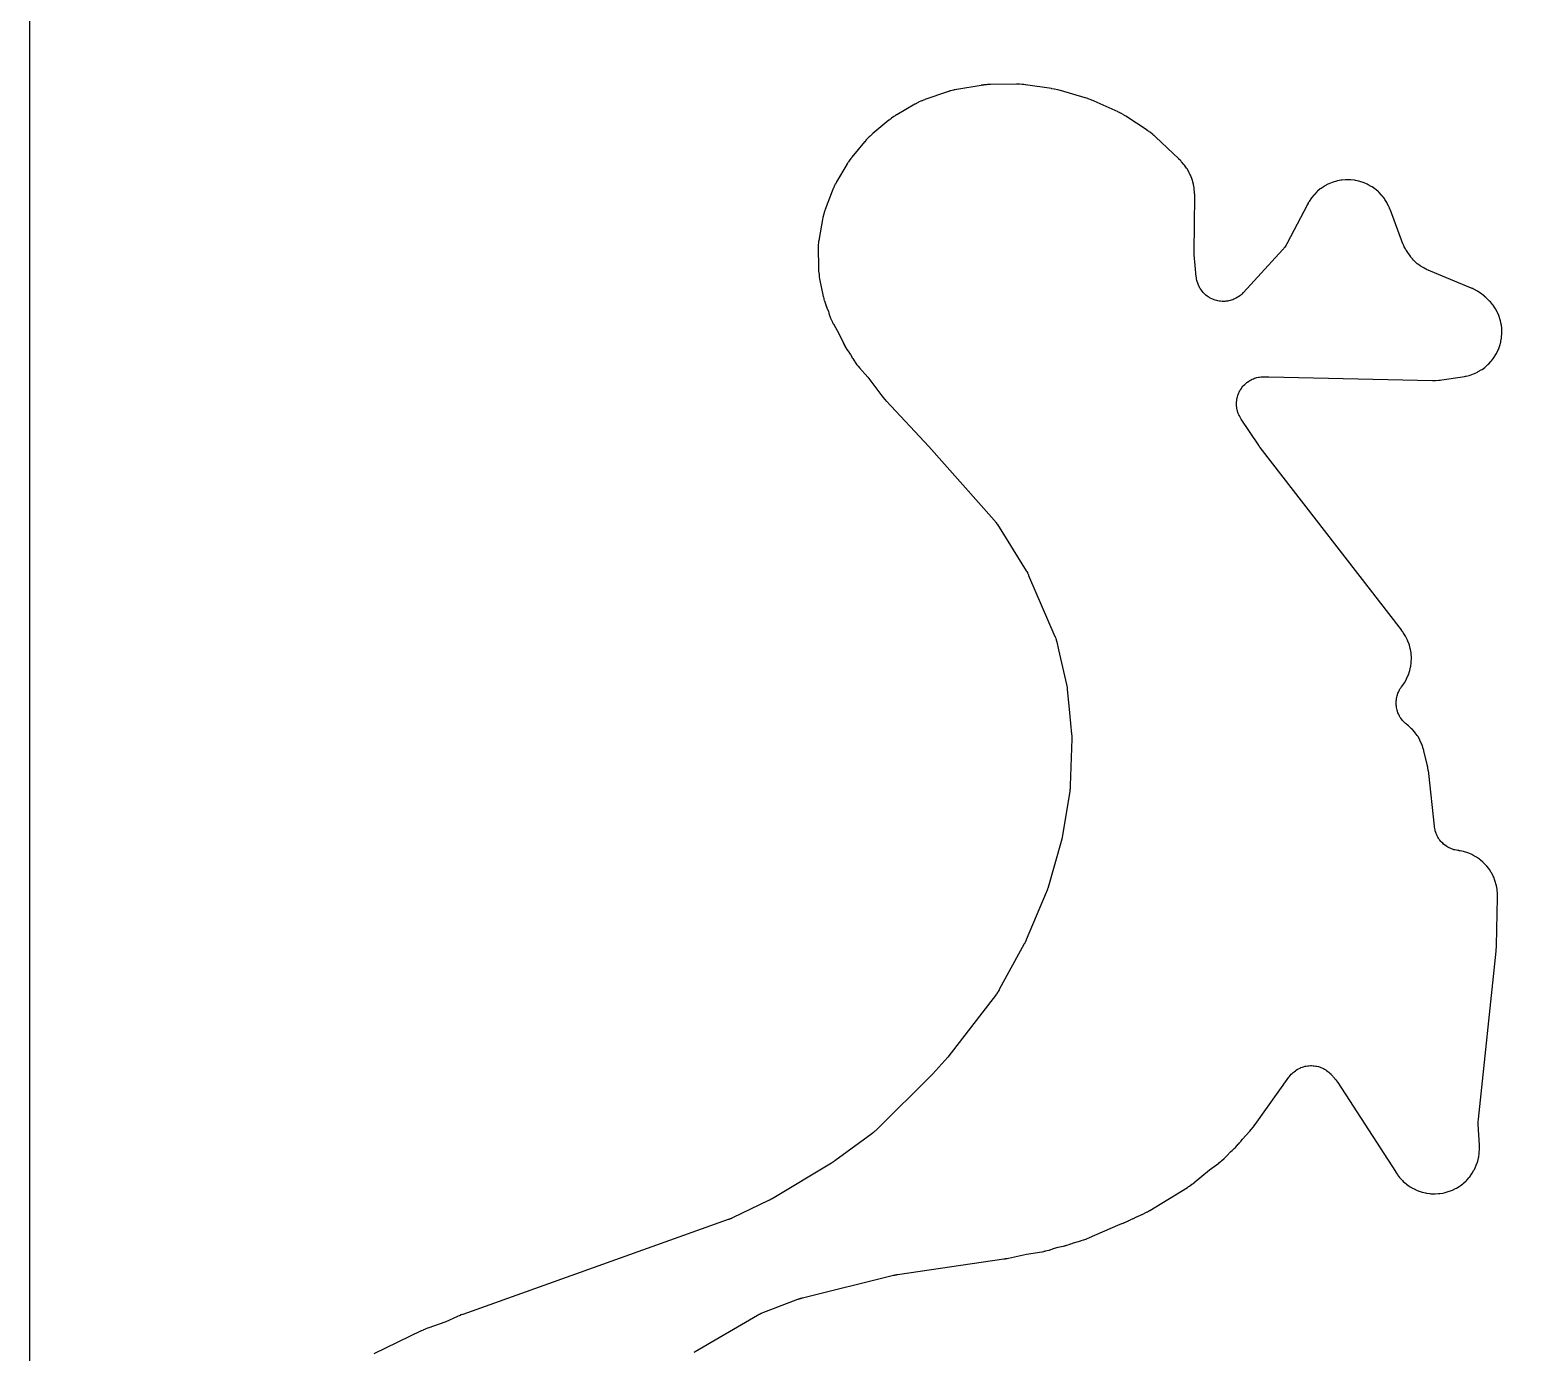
# Model space of a CAD drawing. Header units: millimetres. Extents: x 0 to 300, y 0 to 300.
# Drawn here: x -0.1 to 83, y 78.8 to 152 of the extents above; entities that cross this region are included whole.
import ezdxf

# ---------------------------------------------------------------- set-up
doc = ezdxf.new("R2010")
doc.units = ezdxf.units.MM
doc.layers.add('CUT', color=7, linetype='CONTINUOUS')

msp = doc.modelspace()

# ---------------------------------------------------------------- linework, layer by layer
at = {"layer": 'CUT'}
for points in [[(298.5625, -0.0625), (1.4375, -0.0625), (0.5522, -0.0625), (0.4788, -0.0589), (0.4206, -0.0503), (0.3635, -0.036), (0.3082, -0.0162), (0.255, 0.009), (0.2046, 0.0392), (0.1573, 0.0743), (0.1137, 0.1137), (0.0743, 0.1573), (0.0392, 0.2046), (0.009, 0.255), (-0.0162, 0.3082), (-0.036, 0.3635), (-0.0503, 0.4206), (-0.0589, 0.4788), (-0.0625, 0.5522), (-0.0625, 1.4375), (-0.0625, 298.5625)], [(36.7246, 78.8397), (36.7598, 78.8619), (36.7739, 78.8704), (36.7828, 78.8757), (40.2191, 80.8844), (40.2271, 80.889), (40.2397, 80.8962), (40.26, 80.9074), (40.2903, 80.9238), (40.3163, 80.9372), (40.3381, 80.948), (40.3491, 80.9534), (40.354, 80.9557), (40.3791, 80.9673), (40.4361, 80.9925), (40.4701, 81.0067), (40.4837, 81.012), (40.4923, 81.0154), (42.4683, 81.7704), (42.4812, 81.7753), (42.5115, 81.7863), (42.5245, 81.7909), (42.5404, 81.7964), (42.5435, 81.7975), (42.5533, 81.8007), (42.5663, 81.8049), (42.5874, 81.8115), (42.6005, 81.8155), (42.6311, 81.8246), (42.6442, 81.8284), (42.6603, 81.8329), (42.6735, 81.8365), (42.7044, 81.8446), (42.7176, 81.848), (47.7551, 83.0961), (47.7658, 83.0986), (47.7907, 83.1045), (47.8014, 83.1069), (47.8144, 83.1098), (47.8252, 83.1121), (47.8502, 83.1174), (47.861, 83.1196), (47.8783, 83.123), (47.8891, 83.125), (47.9143, 83.1297), (47.9251, 83.1316), (47.9383, 83.1338), (47.9491, 83.1356), (47.9744, 83.1396), (47.9852, 83.1413), (53.8701, 84.0027), (53.8799, 84.0043), (53.9478, 84.0154), (53.9583, 84.0172), (54.0427, 84.0325), (54.0529, 84.0344), (54.1194, 84.0477), (54.1303, 84.05), (55.1151, 84.2654), (55.975, 84.4009), (55.9894, 84.4033), (56.0824, 84.4203), (56.0966, 84.423), (56.1522, 84.4346), (56.1806, 84.4412), (56.3635, 84.4885), (56.3915, 84.4965), (56.4457, 84.5134), (56.4595, 84.5178), (56.5491, 84.5481), (56.5628, 84.5529), (56.6643, 84.59), (56.8774, 84.651), (57.157, 84.7122), (57.1693, 84.715), (57.2495, 84.7343), (57.2618, 84.7374), (57.3097, 84.7501), (57.3341, 84.7571), (57.4916, 84.8058), (57.5156, 84.8138), (57.5623, 84.8304), (57.5742, 84.8348), (57.6513, 84.8641), (57.6631, 84.8687), (57.7239, 84.8934), (58.1368, 85.0116), (58.1564, 85.0175), (58.2828, 85.0584), (58.3021, 85.065), (58.4589, 85.1217), (58.478, 85.129), (58.6013, 85.1784), (58.6202, 85.1864), (60.1799, 85.8739), (60.4001, 85.9543), (60.4116, 85.9586), (60.4858, 85.9874), (60.4971, 85.992), (60.5414, 86.0102), (60.5638, 86.02), (60.7084, 86.0866), (60.7304, 86.0973), (60.773, 86.1191), (60.7839, 86.1248), (60.8369, 86.1532), (60.882, 86.1715), (60.9022, 86.1801), (61.0323, 86.2384), (61.0521, 86.2477), (61.2125, 86.3267), (61.232, 86.3368), (61.2403, 86.3412), (61.5054, 86.4581), (61.5234, 86.4664), (61.6393, 86.5221), (61.657, 86.531), (61.8, 86.6056), (61.8174, 86.6151), (61.9294, 86.6783), (61.9465, 86.6883), (64.0309, 87.958), (64.0398, 87.9635), (64.1016, 88.0026), (64.1107, 88.0086), (64.1507, 88.0349), (64.1698, 88.048), (64.2868, 88.1318), (64.3046, 88.1451), (64.3351, 88.1686), (64.3433, 88.1751), (64.3997, 88.2203), (64.4088, 88.2277), (65.2541, 88.9328), (65.77, 89.3114), (65.7811, 89.3198), (65.8531, 89.3752), (65.8641, 89.3839), (65.9065, 89.4182), (65.9278, 89.4363), (66.0636, 89.5568), (66.084, 89.5759), (66.1231, 89.614), (66.133, 89.6238), (66.1965, 89.6888), (66.2062, 89.6989), (66.4368, 89.9457), (66.5107, 90.0081), (66.524, 90.0197), (66.609, 90.0958), (66.6219, 90.1077), (66.6716, 90.1549), (66.6964, 90.1798), (66.8523, 90.3463), (66.8756, 90.3727), (66.9194, 90.4253), (66.9304, 90.439), (67.0008, 90.5288), (67.0115, 90.5428), (67.0752, 90.6292), (67.4696, 91.0514), (67.4829, 91.0661), (67.5679, 91.1634), (67.5807, 91.1785), (67.6832, 91.304), (67.6955, 91.3196), (67.7739, 91.4222), (67.7857, 91.4382), (69.6505, 94.0567), (69.6774, 94.0925), (69.7282, 94.1568), (69.7871, 94.2242), (69.8285, 94.2671), (69.8939, 94.3283), (69.9393, 94.3668), (70.0104, 94.4212), (70.0595, 94.4551), (70.1356, 94.5022), (70.1878, 94.5309), (70.2682, 94.5702), (70.323, 94.5937), (70.407, 94.6248), (70.4638, 94.6427), (70.5504, 94.6653), (70.6088, 94.6774), (70.6972, 94.6913), (70.7565, 94.6976), (70.8458, 94.7027), (70.9054, 94.703), (70.9949, 94.6992), (71.0542, 94.6936), (71.1428, 94.6809), (71.2013, 94.6695), (71.2882, 94.648), (71.3453, 94.6308), (71.4296, 94.6008), (71.4847, 94.5781), (71.5656, 94.5398), (71.6182, 94.5117), (71.6949, 94.4656), (71.7444, 94.4324), (71.8162, 94.3789), (71.8622, 94.341), (71.9283, 94.2806), (71.986, 94.2224), (72.0167, 94.1898), (72.1811, 94.0066), (72.1859, 94.0012), (72.197, 93.9886), (72.2018, 93.9832), (72.2032, 93.9815), (72.2214, 93.9599), (72.2631, 93.9088), (72.2772, 93.8908), (72.2978, 93.8629), (72.3451, 93.7956), (72.365, 93.7662), (75.5508, 88.8355), (75.5534, 88.8314), (75.606, 88.7515), (75.6129, 88.7412), (75.6486, 88.6893), (75.6658, 88.6656), (75.7797, 88.5161), (75.8175, 88.4712), (75.9437, 88.3355), (75.9857, 88.2945), (76.1246, 88.1717), (76.1703, 88.1351), (76.3205, 88.0264), (76.3697, 87.9944), (76.5298, 87.9009), (76.5818, 87.8739), (76.7502, 87.7964), (76.8047, 87.7746), (76.9799, 87.714), (77.0362, 87.6976), (77.2164, 87.6544), (77.2741, 87.6435), (77.4577, 87.6181), (77.5161, 87.6129), (77.7014, 87.6056), (77.76, 87.6061), (77.9451, 87.6169), (78.0034, 87.6232), (78.1865, 87.6519), (78.2439, 87.6639), (78.4234, 87.7104), (78.4794, 87.7279), (78.6534, 87.7917), (78.7074, 87.8145), (78.8744, 87.895), (78.9259, 87.923), (79.0843, 88.0195), (79.1328, 88.0524), (79.281, 88.1638), (79.3261, 88.2013), (79.4626, 88.3266), (79.5039, 88.3683), (79.6276, 88.5064), (79.6645, 88.552), (79.7741, 88.7015), (79.8064, 88.7504), (79.901, 88.9099), (79.9284, 88.9617), (80.0068, 89.1297), (80.0291, 89.1839), (80.0908, 89.3588), (80.1076, 89.4149), (80.1519, 89.5949), (80.1632, 89.6525), (80.1898, 89.836), (80.1953, 89.8943), (80.204, 90.0821), (80.2046, 90.1114), (80.2045, 90.1687), (80.2042, 90.1833), (80.2016, 90.2786), (80.2011, 90.2933), (80.1414, 91.4463), (80.1411, 91.4534), (80.1404, 91.4701), (80.1401, 91.4772), (80.14, 91.4794), (80.1394, 91.5074), (80.1391, 91.5728), (80.1394, 91.5955), (80.1409, 91.6299), (80.1463, 91.7113), (80.1493, 91.7463), (81.126, 101.0414), (81.1272, 101.0537), (81.1339, 101.1338), (81.1348, 101.1461), (81.1412, 101.2469), (81.1419, 101.2593), (81.1453, 101.3396), (81.1457, 101.352), (81.2049, 104.0152), (81.2051, 104.03), (81.2049, 104.1262), (81.2046, 104.141), (81.2031, 104.1988), (81.2015, 104.2283), (81.187, 104.4175), (81.1796, 104.4762), (81.147, 104.6605), (81.1338, 104.7182), (81.0832, 104.8984), (81.0644, 104.9545), (80.9963, 105.1288), (80.972, 105.1828), (80.8871, 105.3495), (80.8576, 105.4009), (80.7567, 105.5584), (80.7223, 105.6066), (80.6063, 105.7535), (80.5673, 105.7981), (80.4374, 105.9328), (80.3943, 105.9733), (80.2517, 106.0945), (80.2048, 106.1306), (80.051, 106.2372), (80.0007, 106.2685), (79.8372, 106.3594), (79.7841, 106.3856), (79.6123, 106.4599), (79.5569, 106.4807), (79.3787, 106.5378), (79.3215, 106.5531), (79.1385, 106.5923), (79.0801, 106.6019), (79.0563, 106.6045), (79.0132, 106.6105), (78.9347, 106.6232), (78.8497, 106.6412), (78.7937, 106.656), (78.7109, 106.6821), (78.6567, 106.7022), (78.5767, 106.7362), (78.5247, 106.7614), (78.4484, 106.8029), (78.399, 106.833), (78.3271, 106.8817), (78.2808, 106.9165), (78.2139, 106.9719), (78.1712, 107.0109), (78.11, 107.0725), (78.0712, 107.1155), (78.0162, 107.1827), (77.9818, 107.2292), (77.9336, 107.3014), (77.9038, 107.351), (77.8627, 107.4276), (77.8379, 107.4798), (77.8044, 107.56), (77.7847, 107.6143), (77.759, 107.6973), (77.7447, 107.7534), (77.7272, 107.8385), (77.7149, 107.9171), (77.7093, 107.9602), (77.3984, 110.8781), (77.3959, 110.8982), (77.3775, 111.0288), (77.3744, 111.0489), (77.3457, 111.2118), (77.3419, 111.2317), (77.3147, 111.3608), (77.3102, 111.3806), (77.1262, 112.1276), (77.1226, 112.1417), (77.0979, 112.2326), (77.0939, 112.2465), (77.0777, 112.3008), (77.0688, 112.3284), (77.0071, 112.5037), (76.9853, 112.5574), (76.9081, 112.7236), (76.8811, 112.775), (76.7882, 112.933), (76.7565, 112.9815), (76.6488, 113.1298), (76.6125, 113.175), (76.491, 113.3122), (76.4505, 113.3537), (76.3163, 113.4786), (76.272, 113.516), (76.1978, 113.5727), (76.1639, 113.5999), (76.103, 113.6513), (76.0393, 113.7106), (75.9989, 113.7521), (75.9412, 113.8172), (75.9049, 113.8624), (75.8538, 113.9328), (75.8221, 113.9813), (75.778, 114.0563), (75.7511, 114.1076), (75.7145, 114.1865), (75.6927, 114.2402), (75.6639, 114.3223), (75.6473, 114.3778), (75.6266, 114.4623), (75.6155, 114.5192), (75.603, 114.6053), (75.5974, 114.6629), (75.5933, 114.7498), (75.5933, 114.8078), (75.5976, 114.8947), (75.6033, 114.9523), (75.6159, 115.0384), (75.6271, 115.0952), (75.648, 115.1797), (75.6646, 115.2352), (75.6936, 115.3172), (75.7155, 115.3709), (75.7522, 115.4497), (75.7792, 115.501), (75.8234, 115.5759), (75.8672, 115.6425), (75.892, 115.6783), (76.0143, 115.8464), (76.0469, 115.8961), (76.142, 116.0581), (76.1694, 116.1108), (76.248, 116.2814), (76.2701, 116.3365), (76.3314, 116.5141), (76.348, 116.5712), (76.3914, 116.7539), (76.4023, 116.8123), (76.4274, 116.9985), (76.4324, 117.0577), (76.439, 117.2454), (76.4382, 117.3048), (76.4262, 117.4923), (76.4194, 117.5513), (76.389, 117.7367), (76.3764, 117.7948), (76.3277, 117.9762), (76.3095, 118.0328), (76.2431, 118.2085), (76.2194, 118.263), (76.136, 118.4313), (76.107, 118.4831), (76.0059, 118.6446), (75.9896, 118.6694), (75.9564, 118.717), (75.9477, 118.729), (75.8905, 118.8069), (75.8816, 118.8187), (68.0649, 128.924), (68.0609, 128.9292), (68.0516, 128.9414), (68.0477, 128.9466), (68.0384, 128.9589), (68.0335, 128.9655), (68.0223, 128.9808), (68.0175, 128.9873), (68.0098, 128.9979), (68.0052, 129.0044), (67.9944, 129.0197), (67.9898, 129.0262), (67.9872, 129.0299), (67.9818, 129.0378), (67.9693, 129.0562), (67.9639, 129.0641), (67.0145, 130.4924), (66.9912, 130.5292), (66.9503, 130.5978), (66.9093, 130.6747), (66.8845, 130.7272), (66.8511, 130.8077), (66.8315, 130.8624), (66.8061, 130.9457), (66.7919, 131.002), (66.7747, 131.0874), (66.766, 131.1448), (66.7571, 131.2315), (66.7539, 131.2895), (66.7535, 131.3766), (66.756, 131.4346), (66.764, 131.5214), (66.7721, 131.5789), (66.7884, 131.6645), (66.802, 131.7209), (66.8266, 131.8045), (66.8456, 131.8594), (66.8781, 131.9402), (66.9024, 131.993), (66.9426, 132.0703), (66.9718, 132.1205), (67.0193, 132.1935), (67.0532, 132.2406), (67.1075, 132.3088), (67.1459, 132.3524), (67.2066, 132.4149), (67.2489, 132.4546), (67.3154, 132.511), (67.3614, 132.5464), (67.433, 132.5961), (67.4822, 132.6268), (67.5582, 132.6694), (67.6102, 132.6953), (67.69, 132.7303), (67.7443, 132.751), (67.8271, 132.7781), (67.8831, 132.7934), (67.9681, 132.8124), (68.0253, 132.8223), (68.1118, 132.8329), (68.1697, 132.8372), (68.2568, 132.8394), (68.3367, 132.8376), (68.3707, 132.836), (68.4141, 132.833), (68.4288, 132.8321), (68.5238, 132.8277), (68.5385, 132.8272), (68.5423, 132.8272), (77.6026, 132.6324), (77.6152, 132.6322), (77.6975, 132.6322), (77.7101, 132.6323), (77.7596, 132.6333), (77.7849, 132.6344), (77.949, 132.6447), (77.9742, 132.6469), (78.0234, 132.652), (78.036, 132.6535), (78.1176, 132.6638), (78.1301, 132.6656), (79.2596, 132.8331), (79.2739, 132.8354), (79.3664, 132.8514), (79.3807, 132.8541), (79.436, 132.865), (79.4643, 132.8713), (79.6441, 132.916), (79.6994, 132.9326), (79.8717, 132.9936), (79.9252, 133.0155), (80.0908, 133.0927), (80.142, 133.1196), (80.2994, 133.2124), (80.3477, 133.2442), (80.4955, 133.3517), (80.5405, 133.3879), (80.6772, 133.5092), (80.7186, 133.5496), (80.843, 133.6834), (80.8803, 133.7276), (80.9912, 133.8728), (81.0241, 133.9204), (81.1206, 134.0756), (81.1487, 134.1261), (81.2298, 134.2898), (81.2529, 134.3428), (81.3179, 134.5136), (81.3358, 134.5686), (81.384, 134.7448), (81.3966, 134.8013), (81.4276, 134.9813), (81.4347, 135.0387), (81.4483, 135.221), (81.4498, 135.2787), (81.4457, 135.4614), (81.4417, 135.5191), (81.4201, 135.7006), (81.4105, 135.7576), (81.3715, 135.9361), (81.3565, 135.9919), (81.3006, 136.1659), (81.2802, 136.22), (81.2078, 136.3878), (81.1824, 136.4397), (81.0941, 136.5997), (81.0638, 136.6489), (80.9606, 136.7997), (80.9257, 136.8458), (80.8084, 136.986), (80.7692, 137.0285), (80.6372, 137.1585), (80.6161, 137.1782), (80.574, 137.2159), (80.5632, 137.2254), (80.4916, 137.2863), (80.4805, 137.2955), (80.4259, 137.3398), (80.4147, 137.3487), (80.3413, 137.4053), (80.3299, 137.4139), (80.285, 137.4469), (80.2617, 137.4633), (80.1093, 137.5644), (80.0604, 137.5937), (79.8991, 137.6799), (79.8737, 137.6928), (79.8234, 137.7167), (79.8104, 137.7227), (79.7257, 137.7605), (79.7126, 137.7661), (77.2809, 138.7829), (77.2687, 138.7881), (77.2485, 138.7969), (77.2005, 138.8196), (77.1203, 138.8603), (77.0852, 138.8791), (77.0816, 138.8811), (77.0474, 138.9015), (76.9711, 138.9491), (76.9269, 138.9786), (76.9089, 138.9914), (76.8981, 138.9991), (76.7912, 139.0774), (76.7813, 139.0848), (76.7648, 139.0972), (76.726, 139.1282), (76.6764, 139.1701), (76.6128, 139.2293), (76.552, 139.2916), (76.4944, 139.3567), (76.4537, 139.4073), (76.4237, 139.4469), (76.4117, 139.4636), (76.4045, 139.4738), (76.1635, 139.8204), (76.1582, 139.8282), (76.1494, 139.8411), (76.1289, 139.8727), (76.1029, 139.9146), (76.0703, 139.9717), (76.0397, 140.0303), (76.0113, 140.0897), (75.9917, 140.1349), (75.9775, 140.1697), (75.9719, 140.1843), (75.9685, 140.1931), (75.2724, 142.0613), (75.2669, 142.0754), (75.2305, 142.166), (75.2248, 142.1799), (75.2015, 142.2338), (75.1889, 142.2611), (75.1039, 142.434), (75.0748, 142.4866), (74.9743, 142.6478), (74.94, 142.6972), (74.8239, 142.8476), (74.7848, 142.8933), (74.6542, 143.0313), (74.6108, 143.0729), (74.4671, 143.1972), (74.4197, 143.2342), (74.2642, 143.3435), (74.2134, 143.3755), (74.0478, 143.4687), (73.994, 143.4955), (73.8199, 143.5717), (73.7637, 143.593), (73.5828, 143.6513), (73.5248, 143.6669), (73.339, 143.7068), (73.2797, 143.7165), (73.0908, 143.7377), (73.0308, 143.7414), (72.8408, 143.7435), (72.7808, 143.7412), (72.5915, 143.7243), (72.532, 143.716), (72.3453, 143.6803), (72.2869, 143.6661), (72.1048, 143.6119), (72.0481, 143.5918), (71.8723, 143.5197), (71.8179, 143.4941), (71.6503, 143.4047), (71.5987, 143.3738), (71.4408, 143.2681), (71.3926, 143.2322), (71.2461, 143.1112), (71.2017, 143.0707), (71.068, 142.9357), (71.0279, 142.8909), (70.9084, 142.7431), (70.873, 142.6946), (70.7674, 142.5334), (70.7516, 142.5079), (70.7219, 142.4572), (70.7145, 142.4442), (70.6672, 142.3586), (70.6601, 142.3454), (69.5579, 140.2268), (69.5533, 140.2181), (69.5456, 140.2036), (69.5262, 140.1692), (69.4999, 140.1248), (69.4625, 140.0668), (69.4227, 140.01), (69.381, 139.9551), (69.3482, 139.9151), (69.3224, 139.8852), (69.3115, 139.873), (69.3049, 139.8657), (67.1402, 137.508), (67.109, 137.4757), (67.0503, 137.4179), (66.9833, 137.3581), (66.9367, 137.3206), (66.864, 137.2678), (66.8139, 137.2351), (66.7363, 137.1898), (66.6832, 137.1622), (66.6015, 137.1249), (66.5459, 137.1028), (66.4608, 137.0738), (66.4033, 137.0574), (66.3158, 137.037), (66.2569, 137.0264), (66.1678, 137.0148), (66.1082, 137.0101), (66.0183, 137.0075), (65.9585, 137.0088), (65.8689, 137.0152), (65.8095, 137.0224), (65.721, 137.0377), (65.6626, 137.0508), (65.576, 137.0748), (65.5193, 137.0937), (65.4355, 137.1263), (65.3809, 137.1507), (65.3008, 137.1914), (65.2489, 137.2212), (65.1733, 137.2697), (65.1246, 137.3045), (65.0542, 137.3603), (65.0093, 137.3998), (64.9448, 137.4624), (64.904, 137.5061), (64.8461, 137.5748), (64.8098, 137.6224), (64.759, 137.6966), (64.7277, 137.7476), (64.6846, 137.8264), (64.6585, 137.8802), (64.6235, 137.963), (64.6029, 138.0191), (64.5763, 138.105), (64.5614, 138.1629), (64.5435, 138.251), (64.5311, 138.3323), (64.5255, 138.3769), (64.463, 138.9925), (64.4107, 139.5822), (64.41, 139.5915), (64.4083, 139.613), (64.4076, 139.6222), (64.4068, 139.6335), (64.4063, 139.6427), (64.405, 139.6642), (64.4045, 139.6735), (64.4038, 139.6884), (64.4034, 139.6977), (64.4034, 139.6996), (64.4033, 139.7171), (64.4033, 139.7297), (64.4367, 142.8283), (64.4366, 142.8434), (64.4352, 142.9412), (64.4348, 142.9563), (64.4325, 143.015), (64.4306, 143.0451), (64.4133, 143.2373), (64.4049, 143.2969), (64.3689, 143.4838), (64.3546, 143.5423), (64.354, 143.5443), (64.3463, 143.5754), (64.2909, 143.7584), (64.2705, 143.8154), (64.1969, 143.992), (64.1708, 144.0466), (64.1244, 144.1324), (64.1039, 144.1738), (64.0104, 144.3407), (63.9782, 144.3919), (63.8684, 144.5485), (63.8312, 144.5963), (63.7044, 144.743), (63.6841, 144.7654), (63.6433, 144.8081), (63.6327, 144.8189), (63.5629, 144.8883), (63.5521, 144.8988), (62.257, 146.1235), (62.2474, 146.1324), (62.1846, 146.1893), (62.1748, 146.198), (62.1363, 146.2313), (62.1162, 146.248), (61.9833, 146.3534), (61.9625, 146.3691), (61.9212, 146.399), (61.9106, 146.4066), (61.8408, 146.4548), (61.83, 146.4621), (61.8099, 146.4755), (61.8018, 146.4807), (60.6246, 147.2579), (60.6245, 147.2579), (60.6245, 147.258), (60.6152, 147.264), (60.5497, 147.3055), (60.5399, 147.3116), (60.4964, 147.338), (60.4753, 147.3502), (60.3416, 147.4241), (60.3208, 147.4351), (60.2843, 147.4534), (60.2743, 147.4583), (60.2052, 147.4915), (60.1939, 147.4967), (58.8752, 148.0958), (58.8554, 148.1044), (58.7257, 148.1577), (58.7056, 148.1656), (58.5405, 148.2266), (58.5201, 148.2338), (58.3869, 148.2777), (58.3663, 148.2841), (57.0064, 148.6786), (56.9866, 148.684), (56.8575, 148.7167), (56.8375, 148.7214), (56.6743, 148.7569), (56.6542, 148.7609), (56.5232, 148.7847), (56.5029, 148.788), (55.068, 148.9986), (55.0643, 148.9992), (55.0533, 149.0007), (54.9761, 149.0106), (54.9646, 149.0119), (54.9139, 149.0174), (54.8894, 149.0196), (54.7366, 149.0298), (54.7129, 149.0309), (54.6719, 149.032), (54.6608, 149.0322), (54.5839, 149.0329), (54.5714, 149.0329), (53.1345, 149.0158), (53.1237, 149.0156), (53.0491, 149.0134), (53.038, 149.013), (52.989, 149.0106), (52.9655, 149.009), (52.9104, 149.0042), (52.9081, 149.004), (52.8905, 149.0024), (52.8189, 148.9961), (52.8092, 148.9951), (52.7616, 148.9908), (52.739, 148.9883), (52.6999, 148.9833), (52.6893, 148.9818), (52.6163, 148.9711), (52.6044, 148.9693), (51.2647, 148.7454), (51.2521, 148.7432), (51.1707, 148.7278), (51.1582, 148.7253), (51.1094, 148.7149), (51.0845, 148.7091), (50.9239, 148.668), (50.8993, 148.6612), (50.8516, 148.6467), (50.8394, 148.6429), (50.7606, 148.6173), (50.7485, 148.6132), (49.4998, 148.1774), (49.4867, 148.1727), (49.4022, 148.141), (49.3893, 148.1359), (49.3389, 148.1157), (49.3134, 148.1047), (49.1492, 148.0298), (49.1242, 148.0176), (49.0952, 148.0028), (49.0936, 148.002), (49.0458, 147.9773), (49.0337, 147.9709), (48.9552, 147.9281), (48.9432, 147.9214), (47.9422, 147.3456), (47.9311, 147.3391), (47.8594, 147.2957), (47.8484, 147.289), (47.8059, 147.262), (47.7844, 147.2477), (47.6469, 147.152), (47.626, 147.1368), (47.5859, 147.1063), (47.5758, 147.0984), (47.5102, 147.0462), (47.5002, 147.038), (46.6077, 146.2956), (46.5972, 146.2867), (46.5299, 146.228), (46.5196, 146.2188), (46.48, 146.1826), (46.4601, 146.1636), (46.4162, 146.1197), (46.4099, 146.1136), (46.3784, 146.0819), (46.3338, 146.0373), (46.3252, 146.0283), (46.2839, 145.9867), (46.265, 145.9667), (46.2289, 145.9269), (46.2198, 145.9166), (46.1614, 145.8489), (46.1525, 145.8384), (45.4546, 144.9923), (45.4476, 144.9837), (45.3994, 144.923), (45.3923, 144.9139), (45.3615, 144.8736), (45.3471, 144.8539), (45.2596, 144.729), (45.2465, 144.7095), (45.2244, 144.6751), (45.2185, 144.6658), (45.1782, 144.6006), (45.1718, 144.59), (44.6026, 143.6249), (44.5962, 143.6138), (44.5556, 143.5414), (44.5495, 143.5303), (44.5376, 143.508), (44.5332, 143.4999), (44.5094, 143.4553), (44.4978, 143.4322), (44.4254, 143.2807), (44.4148, 143.2572), (44.395, 143.2107), (44.3901, 143.1988), (44.3588, 143.1209), (44.3541, 143.1088), (43.9726, 142.0941), (43.968, 142.0812), (43.9385, 141.997), (43.9341, 141.984), (43.9175, 141.933), (43.9096, 141.9067), (43.8624, 141.7347), (43.8557, 141.708), (43.8439, 141.6557), (43.841, 141.6423), (43.8233, 141.5548), (43.8208, 141.5413), (43.82, 141.537), (43.6341, 140.4953), (43.6338, 140.4936), (43.6315, 140.4794), (43.6172, 140.3867), (43.6152, 140.3724), (43.608, 140.3165), (43.605, 140.2878), (43.5899, 140.1009), (43.5883, 140.0721), (43.5865, 140.0158), (43.5862, 140.0013), (43.5854, 139.9075), (43.5855, 139.8931), (43.6004, 138.9521), (43.601, 138.9344), (43.6026, 138.8975), (43.6037, 138.8375), (43.6041, 138.8235), (43.6077, 138.7326), (43.6084, 138.7186), (43.6119, 138.664), (43.6144, 138.6361), (43.6344, 138.4553), (43.6381, 138.4275), (43.6467, 138.3735), (43.649, 138.3597), (43.6653, 138.2702), (43.668, 138.2564), (43.8705, 137.2759), (43.8743, 137.2588), (43.9005, 137.1483), (43.9047, 137.1314), (43.9224, 137.0655), (43.9324, 137.0321), (44.0038, 136.8166), (44.0158, 136.7838), (44.041, 136.7205), (44.0477, 136.7043), (44.0927, 136.6), (44.0999, 136.5841), (44.143, 136.4917), (44.15, 136.4643), (44.1534, 136.4518), (44.1761, 136.3708), (44.1797, 136.3583), (44.1944, 136.3099), (44.2024, 136.2853), (44.2575, 136.1286), (44.2767, 136.0805), (44.3451, 135.9291), (44.3562, 135.9058), (44.379, 135.8606), (44.385, 135.8491), (44.4245, 135.7747), (44.4307, 135.7634), (44.7439, 135.2041), (44.9656, 134.7291), (44.9725, 134.7148), (45.0187, 134.6224), (45.026, 134.6082), (45.0552, 134.5535), (45.0709, 134.5258), (45.1775, 134.349), (45.1946, 134.3222), (45.2295, 134.2708), (45.2386, 134.2578), (45.2988, 134.1738), (45.3082, 134.161), (45.3841, 134.061), (45.4917, 133.8687), (45.4997, 133.8548), (45.553, 133.7654), (45.5614, 133.7517), (45.5948, 133.6989), (45.6127, 133.6723), (45.7331, 133.5026), (45.7523, 133.477), (45.7912, 133.428), (45.8013, 133.4156), (45.8682, 133.3358), (45.8786, 133.3236), (46.3299, 132.8133), (47.1085, 131.7863), (47.1183, 131.7737), (47.1831, 131.6928), (47.1933, 131.6804), (47.2773, 131.5811), (47.2878, 131.569), (47.3568, 131.4916), (47.3676, 131.4799), (49.7165, 128.9837), (53.3307, 124.8968), (53.3369, 124.8897), (53.3465, 124.8786), (53.3616, 124.8607), (53.3838, 124.8337), (53.4022, 124.8106), (53.4172, 124.791), (53.4247, 124.7811), (53.428, 124.7767), (53.4444, 124.754), (53.4805, 124.7024), (53.4982, 124.6758), (53.5069, 124.6623), (53.5146, 124.6502), (55.1071, 122.0993), (55.1108, 122.0934), (55.1192, 122.0797), (55.1228, 122.0737), (55.1239, 122.0719), (55.1376, 122.0484), (55.1687, 121.9932), (55.1791, 121.9739), (55.1941, 121.9441), (55.2281, 121.8728), (55.2421, 121.8418), (56.6971, 118.4633), (56.7011, 118.4539), (56.7073, 118.4389), (56.7221, 118.401), (56.7457, 118.3365), (56.7556, 118.3077), (56.7563, 118.3056), (56.7653, 118.2764), (56.7845, 118.2104), (56.7894, 118.1919), (56.7924, 118.1795), (56.7947, 118.1696), (56.897, 117.7272), (57.3403, 115.7952), (57.3435, 115.7807), (57.3506, 115.747), (57.3536, 115.7326), (57.357, 115.7149), (57.3597, 115.7004), (57.3658, 115.6665), (57.3663, 115.6636), (57.3709, 115.6319), (57.3729, 115.6174), (57.3752, 115.5996), (57.377, 115.5851), (57.3809, 115.551), (57.3824, 115.5364), (57.508, 114.2413), (57.6211, 113.0457), (57.6223, 113.0316), (57.6249, 112.9985), (57.6259, 112.9843), (57.627, 112.967), (57.6278, 112.9528), (57.6291, 112.9247), (57.6293, 112.9185), (57.6298, 112.885), (57.63, 112.8706), (57.63, 112.8531), (57.6299, 112.8387), (57.6294, 112.8052), (57.629, 112.7909), (57.5493, 110.2178), (57.5487, 110.203), (57.547, 110.1684), (57.5462, 110.1536), (57.5451, 110.1356), (57.544, 110.1208), (57.5412, 110.0863), (57.5399, 110.0715), (57.5376, 110.0478), (57.536, 110.033), (57.5321, 109.9986), (57.5303, 109.9839), (57.528, 109.966), (57.5259, 109.9513), (57.5209, 109.9171), (57.5186, 109.9024), (57.0978, 107.3406), (57.0955, 107.3275), (57.09, 107.2969), (57.0876, 107.2839), (57.0845, 107.2679), (57.0818, 107.2549), (57.0762, 107.2282), (57.0752, 107.2239), (57.0679, 107.1935), (57.0647, 107.1805), (57.0606, 107.1646), (57.0572, 107.1517), (57.0489, 107.1215), (57.0453, 107.1086), (56.2949, 104.5088), (56.2911, 104.4959), (56.2819, 104.4659), (56.2779, 104.453), (56.2729, 104.4374), (56.2687, 104.4246), (56.2586, 104.3949), (56.2574, 104.3914), (56.2475, 104.3648), (56.2428, 104.3523), (56.2369, 104.3371), (56.232, 104.3247), (56.2203, 104.2959), (56.2152, 104.2835), (55.1073, 101.6605), (55.1027, 101.65), (55.092, 101.6255), (55.0874, 101.615), (55.0816, 101.6023), (55.0768, 101.5919), (55.0655, 101.5677), (55.0606, 101.5573), (55.0525, 101.5407), (55.0474, 101.5304), (55.0355, 101.5065), (55.0303, 101.4963), (55.0239, 101.4838), (55.0186, 101.4737), (55.006, 101.4501), (55.0006, 101.44), (53.616, 98.9145), (53.6126, 98.9083), (53.6045, 98.8938), (53.601, 98.8876), (53.5999, 98.8857), (53.5858, 98.8617), (53.5527, 98.8076), (53.5461, 98.7972), (53.5281, 98.7698), (53.5205, 98.7587), (53.4735, 98.6926), (53.4526, 98.6645), (50.7613, 95.1757), (49.9274, 94.2428), (46.7751, 91.1135), (46.7702, 91.1087), (46.7585, 91.0973), (46.7536, 91.0925), (46.752, 91.091), (46.7321, 91.0724), (46.6849, 91.0296), (46.6686, 91.0153), (46.6683, 91.015), (46.6682, 91.015), (46.6673, 91.0142), (46.6424, 90.9938), (46.5801, 90.9447), (46.5529, 90.924), (44.5028, 89.4305), (44.4946, 89.4246), (44.4754, 89.4109), (44.4674, 89.4053), (44.4574, 89.3983), (44.4491, 89.3927), (44.4298, 89.3796), (44.4215, 89.374), (44.408, 89.3651), (44.3996, 89.3596), (44.38, 89.3469), (44.3716, 89.3415), (44.3613, 89.335), (44.3528, 89.3297), (44.3329, 89.3175), (44.3243, 89.3123), (41.0323, 87.3364), (41.0233, 87.3311), (41.0023, 87.3188), (40.9932, 87.3136), (40.9821, 87.3073), (40.973, 87.3021), (40.9516, 87.2903), (40.9425, 87.2853), (40.9276, 87.2773), (40.9184, 87.2724), (40.8967, 87.2611), (40.8875, 87.2563), (40.8761, 87.2505), (40.8667, 87.2458), (40.8449, 87.235), (40.8355, 87.2304), (38.8439, 86.2742), (38.8332, 86.2692), (38.8081, 86.2575), (38.7974, 86.2526), (38.7842, 86.2467), (38.7734, 86.242), (38.748, 86.231), (38.7371, 86.2264), (38.7195, 86.219), (38.7085, 86.2145), (38.6829, 86.2042), (38.6719, 86.1999), (38.6584, 86.1947), (38.6474, 86.1905), (38.6215, 86.1809), (38.6104, 86.1769), (23.9046, 80.935), (23.8932, 80.9308), (23.8192, 80.9028), (23.8079, 80.8983), (23.7157, 80.8612), (23.7045, 80.8565), (23.6317, 80.8255), (23.6206, 80.8206), (22.9704, 80.5275), (21.9746, 80.1678), (21.9598, 80.1622), (21.8639, 80.1247), (21.8492, 80.1188), (21.7302, 80.0685), (21.7157, 80.0622), (21.6219, 80.0196), (21.6076, 80.0129), (18.9864, 78.7396)]]:
    msp.add_lwpolyline(points, dxfattribs=at)

doc.saveas('drawing.dxf')
